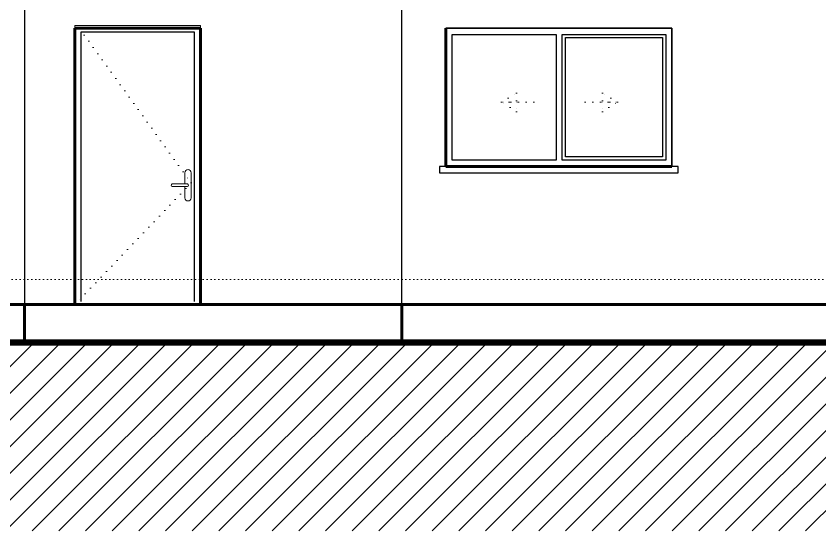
# Model space of a CAD drawing. Extents: x 775040 to 808375, y 4159409 to 4163651.
# Drawn here: x 799738 to 800378, y 4161879 to 4162288 of the extents above; entities that cross this region are included whole.
import ezdxf

# ---------------------------------------------------------------- set-up
doc = ezdxf.new("R2010")
doc.units = 0
doc.header["$MEASUREMENT"] = 0
doc.linetypes.add('ACAD_ISO07W100', pattern=[3, 0, -3])
doc.linetypes.add('DUZ', pattern=[500, 500])
doc.layers.get('0').update_dxf_attribs({"linetype": 'DUZ'})
doc.layers.add('GÖRÜNÜŞ7', color=1, linetype='Continuous')
doc.layers.add('pencere', color=3, linetype='Continuous')
for name, color, linetype, lineweight in [('kapı', 3, 'Continuous', 9), ('Z_g6', 6, 'Continuous', 20), ('Z_g8', 192, 'Continuous', 30), ('Z_izdot', 42, 'ACAD_ISO07W100', 9), ('Z_tarama', 8, 'Continuous', 5)]:
    doc.layers.add(name, color=color, linetype=linetype, lineweight=lineweight)

msp = doc.modelspace()

# ---------------------------------------------------------------- linework, layer by layer
at = {"color": 0, "linetype": 'Continuous', "lineweight": 60}
for p, q in [((799785.19, 4162278.58), (799885.19, 4162278.58)), ((799785.19, 4162278.58), (799785.19, 4162058.58)), ((799885.19, 4162278.58), (799885.19, 4162058.58)), ((800080.19, 4162278.58), (800080.19, 4162168.58)), ((800080.19, 4162168.58), (800260.19, 4162168.58)), ((800845.19, 4162058.58), (799720.19, 4162058.58)), ((799745.19, 4162058.58), (799745.19, 4162028.58)), ((799745.19, 4162058.58), (800045.19, 4162058.58)), ((800045.19, 4162058.58), (800045.19, 4162028.58)), ((800045.19, 4162058.58), (800045.19, 4162028.58))]:
    msp.add_line(p, q, dxfattribs=at)
at = {"layer": 'GÖRÜNÜŞ7', "color": 21}
msp.add_lwpolyline([(799790.19, 4162061.08), (799790.19, 4162275.58), (799880.19, 4162275.58), (799880.19, 4162061.08)], dxfattribs=at)
at = {"layer": 'kapı', "color": 8}
for p, q in [((799872.69, 4162163.58), (799872.69, 4162154.58)), ((799877.69, 4162163.58), (799877.69, 4162143.58)), ((799874.69, 4162154.58), (799862.69, 4162154.58)), ((799874.69, 4162152.58), (799862.69, 4162152.58)), ((799872.69, 4162152.58), (799872.69, 4162143.58))]:
    msp.add_line(p, q, dxfattribs=at)
at = {"layer": 'kapı', "color": 4}
msp.add_lwpolyline([(799785.19, 4162061.08), (799785.19, 4162280.58), (799885.19, 4162280.58), (799885.19, 4162061.08)], dxfattribs=at)
at = {"layer": 'kapı', "color": 8}
for centre, radius, start, end in [((799875.19, 4162163.58), 2.5, 0, 180), ((799862.69, 4162153.58), 1, 90, 270), ((799874.69, 4162153.58), 1, 270, 90), ((799875.19, 4162143.58), 2.5, 180, 0)]:
    msp.add_arc(centre, radius, start, end, dxfattribs=at)
at = {"layer": 'pencere', "color": 21}
for points in [[(800167.94, 4162273.58), (800167.94, 4162173.58), (800085.19, 4162173.58), (800085.19, 4162273.58), (800167.94, 4162273.58)], [(800172.94, 4162273.58), (800255.19, 4162273.58), (800255.19, 4162173.58), (800172.94, 4162173.58), (800172.94, 4162273.58)]]:
    msp.add_lwpolyline(points, dxfattribs=at)
at = {"layer": 'pencere', "color": 8}
msp.add_lwpolyline([(800175.44, 4162271.08), (800252.69, 4162271.08), (800252.69, 4162176.08), (800175.44, 4162176.08)], close=True, dxfattribs=at)
at = {"layer": 'Z_g6', "linetype": 'Continuous', "const_width": 5}
msp.add_lwpolyline([(798335.54, 4162028.58), (801445.45, 4162028.58)], dxfattribs=at)
at = {"layer": 'Z_g8'}
for p, q in [((799745.19, 4162638.58), (799745.19, 4162058.58)), ((800045.19, 4162058.58), (800045.19, 4162326.58)), ((800080.19, 4162278.58), (800260.19, 4162278.58)), ((800260.19, 4162278.58), (800260.19, 4162168.58))]:
    msp.add_line(p, q, dxfattribs=at)
for points in [[(800080.19, 4162168.58), (800260.19, 4162168.58), (800260.19, 4162278.58), (800080.19, 4162278.58)], [(800075.19, 4162163.58), (800265.19, 4162163.58), (800265.19, 4162168.58), (800075.19, 4162168.58)]]:
    msp.add_lwpolyline(points, close=True, dxfattribs=at)
at = {"layer": 'Z_izdot', "ltscale": 2}
for p, q in [((800124.64, 4162219.72), (800136.52, 4162226.83)), ((800136.52, 4162226.83), (800136.52, 4162212.01)), ((800216.75, 4162219.72), (800204.87, 4162226.83)), ((800204.87, 4162226.83), (800204.87, 4162212.01)), ((800150.17, 4162219.72), (800124.64, 4162219.72)), ((800124.64, 4162219.72), (800137.4, 4162219.72)), ((800136.52, 4162212.01), (800124.64, 4162219.72)), ((800191.22, 4162219.72), (800216.75, 4162219.72)), ((800216.75, 4162219.72), (800203.98, 4162219.72)), ((800204.87, 4162212.01), (800216.75, 4162219.72))]:
    msp.add_line(p, q, dxfattribs=at)
at = {"layer": 'Z_izdot'}
msp.add_line((801229.63, 4162078.58), (797309.63, 4162078.58), dxfattribs=at)
at = {"layer": 'Z_izdot', "ltscale": 2}
msp.add_lwpolyline([(799792.69, 4162273.08), (799877.69, 4162155.42), (799785.19, 4162058.58)], dxfattribs=at)
at = {"layer": 'Z_tarama'}
for p, q in [((799602.84, 4161878.58), (799752.84, 4162028.58)), ((799624.05, 4161878.58), (799774.05, 4162028.58)), ((799645.26, 4161878.58), (799795.26, 4162028.58)), ((799666.48, 4161878.58), (799816.48, 4162028.58)), ((799687.69, 4161878.58), (799837.69, 4162028.58)), ((799708.9, 4161878.58), (799858.9, 4162028.58)), ((799730.12, 4161878.58), (799880.12, 4162028.58)), ((799751.33, 4161878.58), (799901.33, 4162028.58)), ((799772.54, 4161878.58), (799922.54, 4162028.58)), ((799793.76, 4161878.58), (799943.76, 4162028.58)), ((799814.97, 4161878.58), (799964.97, 4162028.58)), ((799836.18, 4161878.58), (799986.18, 4162028.58)), ((799857.4, 4161878.58), (800007.4, 4162028.58)), ((799878.61, 4161878.58), (800028.61, 4162028.58)), ((799899.82, 4161878.58), (800049.82, 4162028.58)), ((799921.04, 4161878.58), (800071.04, 4162028.58)), ((799942.25, 4161878.58), (800092.25, 4162028.58)), ((799963.46, 4161878.58), (800113.46, 4162028.58)), ((799984.67, 4161878.58), (800134.67, 4162028.58)), ((800005.89, 4161878.58), (800155.89, 4162028.58)), ((800027.1, 4161878.58), (800177.1, 4162028.58)), ((800048.31, 4161878.58), (800198.31, 4162028.58)), ((800069.53, 4161878.58), (800219.53, 4162028.58)), ((800090.74, 4161878.58), (800240.74, 4162028.58)), ((800111.95, 4161878.58), (800261.95, 4162028.58)), ((800133.17, 4161878.58), (800283.17, 4162028.58)), ((800154.38, 4161878.58), (800304.38, 4162028.58)), ((800175.59, 4161878.58), (800325.59, 4162028.58)), ((800196.81, 4161878.58), (800346.81, 4162028.58)), ((800218.02, 4161878.58), (800368.02, 4162028.58)), ((800239.23, 4161878.58), (800389.23, 4162028.58)), ((800260.45, 4161878.58), (800410.45, 4162028.58)), ((800281.66, 4161878.58), (800431.66, 4162028.58)), ((800302.87, 4161878.58), (800452.87, 4162028.58)), ((800324.09, 4161878.58), (800474.09, 4162028.58)), ((800345.3, 4161878.58), (800495.3, 4162028.58)), ((800366.51, 4161878.58), (800516.51, 4162028.58))]:
    msp.add_line(p, q, dxfattribs=at)

doc.saveas('drawing.dxf')
